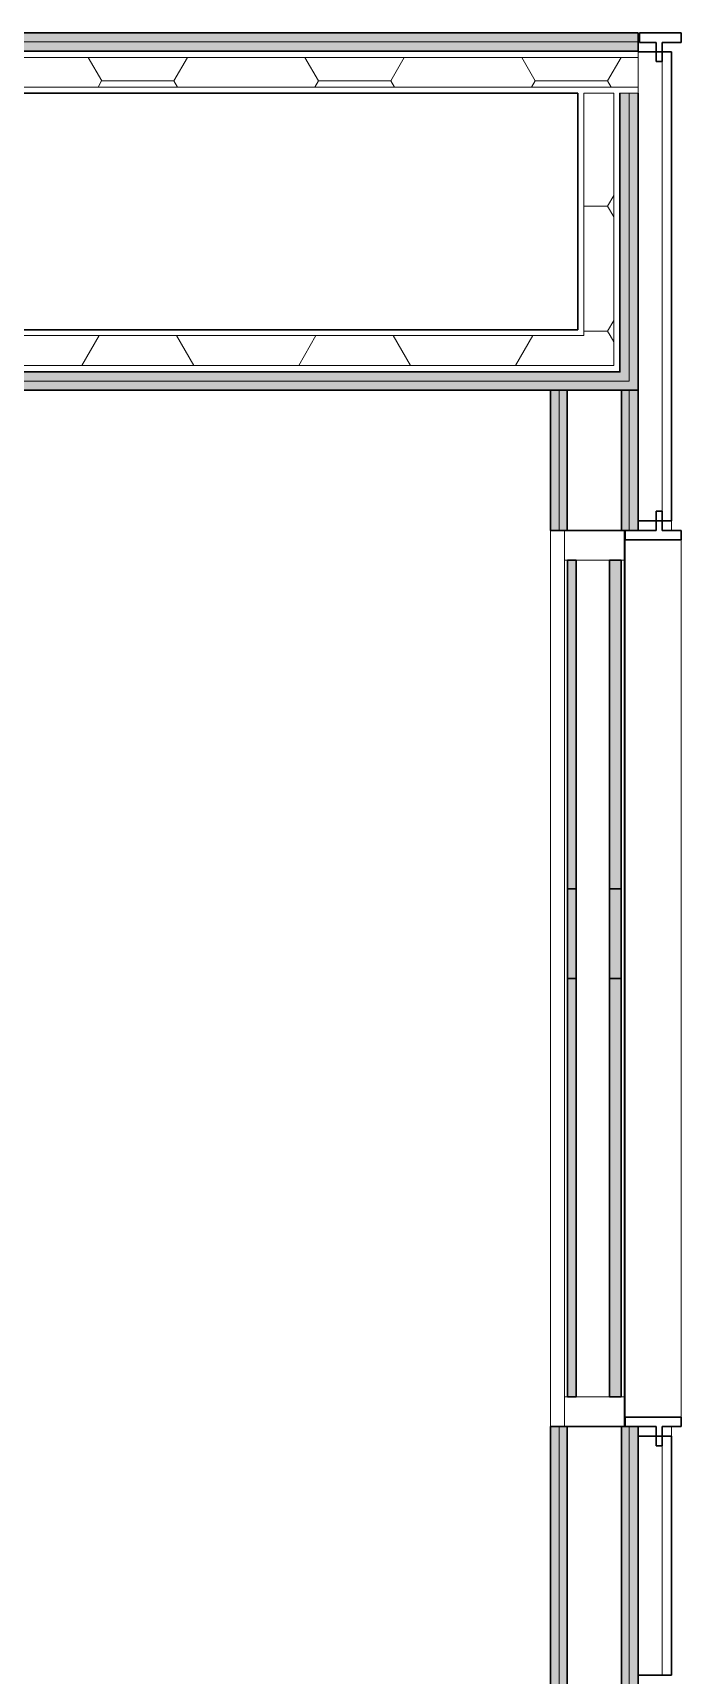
# Model space of a CAD drawing. Header units: millimetres. Extents: x 155920 to 295199, y -4084 to 97293.
# Drawn here: x 187076 to 188161, y 24159 to 26907 of the extents above; entities that cross this region are included whole.
import ezdxf

# ---------------------------------------------------------------- set-up
doc = ezdxf.new("R2010")
doc.units = ezdxf.units.MM
doc.header["$MEASUREMENT"] = 0
for name, color, linetype, lineweight in [('A-GLAZ-CURT', 7, 'CONTINUOUS', 9), ('A-GLAZ-CWMG', 7, 'CONTINUOUS', 9), ('A-WALL', 7, 'CONTINUOUS', 9), ('A-WALL-PATT', 7, 'CONTINUOUS', 25), ('I-WALL', 7, 'CONTINUOUS', 9)]:
    doc.layers.add(name, color=color, linetype=linetype, lineweight=lineweight)

msp = doc.modelspace()

# ---------------------------------------------------------------- hatches: boundary and pattern name
at = {"layer": 'A-GLAZ-CURT'}
h = msp.add_hatch(color=256, dxfattribs=at)
h.paths.add_polyline_path([(188060.7, 25474.5), (188060.7, 26024.5), (188041.2, 26024.5), (188041.2, 25474.5)], flags=0)
h.paths.add_polyline_path([(187985.2, 25474.5), (187985.2, 26024.5), (187970.7, 26024.5), (187970.7, 25474.5)], flags=0)
h = msp.add_hatch(color=256, dxfattribs=at)
h.paths.add_polyline_path([(187985.2, 25324.5), (187985.2, 25474.5), (187970.7, 25474.5), (187970.7, 25324.5)], flags=0)
h.paths.add_polyline_path([(188060.7, 25324.5), (188060.7, 25474.5), (188041.2, 25474.5), (188041.2, 25324.5)], flags=0)
h = msp.add_hatch(color=256, dxfattribs=at)
h.paths.add_polyline_path([(188060.7, 24624.5), (188060.7, 25324.5), (188041.2, 25324.5), (188041.2, 24624.5)], flags=0)
h.paths.add_polyline_path([(187985.2, 24624.5), (187985.2, 25324.5), (187970.7, 25324.5), (187970.7, 24624.5)], flags=0)
at = {"layer": 'A-WALL-PATT', "lineweight": 5}
for points in [[(186642.9, 26892.3), (188089.2, 26892.3), (188089.2, 26907.3), (185738.9, 26907.3), (185738.9, 26892.3), (186044.8, 26892.3)], [(186044.8, 26877.3), (188089.2, 26877.3), (188089.2, 26892.3), (185738.9, 26892.3), (185738.9, 26877.3), (185745.8, 26877.3)], [(188059.2, 26339.5), (188074.2, 26339.5), (188074.2, 26806.3), (188059.2, 26806.3), (188059.2, 26340.5)], [(188074.2, 26324.5), (188089.2, 26324.5), (188089.2, 26806.3), (188074.2, 26806.3), (188074.2, 26339.5)], [(188074.2, 26324.5), (188074.2, 26339.5), (175227.1, 26339.5), (175227.1, 26324.5), (187838.9, 26324.5)]]:
    msp.add_hatch(color=256, dxfattribs=at).paths.add_polyline_path(points, flags=0)
at = {"layer": 'A-WALL-PATT', "lineweight": 9}
msp.add_hatch(color=256, dxfattribs=at).paths.add_polyline_path([(188089.2, 26309.5), (188089.2, 26324.5), (175227.1, 26324.5), (175227.1, 26309.5), (187838.9, 26309.5)], flags=0)
h = msp.add_hatch(color=256, dxfattribs=at)
h.paths.add_polyline_path([(187942.2, 15716.6), (187957.2, 15716.6), (187957.2, 18069.5), (187942.2, 18069.5), (187942.2, 15819.5)], flags=0)
h.paths.add_polyline_path([(187957.2, 21069.5), (187957.2, 23583.8), (187942.2, 23583.8), (187942.2, 21069.5)], flags=0)
h.paths.add_polyline_path([(187957.2, 23653.8), (187957.2, 23961.2), (187942.2, 23961.2), (187942.2, 23653.8)], flags=0)
h.paths.add_polyline_path([(187942.2, 24031.2), (187957.2, 24031.2), (187957.2, 24574.5), (187942.2, 24574.5), (187942.2, 24192.1)], flags=0)
h.paths.add_polyline_path([(187957.2, 26074.5), (187957.2, 26309.5), (187942.2, 26309.5), (187942.2, 26074.5)], flags=0)
at = {"layer": 'A-WALL-PATT', "lineweight": 5}
h = msp.add_hatch(color=256, dxfattribs=at)
h.paths.add_polyline_path([(187957.2, 15716.6), (187969.7, 15716.6), (187969.7, 18069.5), (187957.2, 18069.5), (187957.2, 15819.5)], flags=0)
h.paths.add_polyline_path([(187957.2, 21069.5), (187969.7, 21069.5), (187969.7, 23583.8), (187957.2, 23583.8), (187957.2, 21548.2)], flags=0)
h.paths.add_polyline_path([(187957.2, 23653.8), (187969.7, 23653.8), (187969.7, 23961.2), (187957.2, 23961.2), (187957.2, 23751.5)], flags=0)
h.paths.add_polyline_path([(187969.7, 24031.2), (187969.7, 24574.5), (187957.2, 24574.5), (187957.2, 24031.2)], flags=0)
h.paths.add_polyline_path([(187957.2, 26074.5), (187969.7, 26074.5), (187969.7, 26309.5), (187957.2, 26309.5), (187957.2, 26175.1)], flags=0)
h = msp.add_hatch(color=256, dxfattribs=at)
h.paths.add_polyline_path([(188061.7, 15716.6), (188074.2, 15716.6), (188074.2, 18069.5), (188061.7, 18069.5), (188061.7, 15819.5)], flags=0)
h.paths.add_polyline_path([(188074.2, 21069.5), (188074.2, 24574.5), (188061.7, 24574.5), (188061.7, 21069.5)], flags=0)
h.paths.add_polyline_path([(188074.2, 26074.5), (188074.2, 26309.5), (188061.7, 26309.5), (188061.7, 26074.5)], flags=0)
h = msp.add_hatch(color=256, dxfattribs=at)
h.paths.add_polyline_path([(188074.2, 15716.6), (188089.2, 15716.6), (188089.2, 18069.5), (188074.2, 18069.5), (188074.2, 15819.5)], flags=0)
h.paths.add_polyline_path([(188089.2, 21069.5), (188089.2, 24574.5), (188074.2, 24574.5), (188074.2, 21069.5)], flags=0)
h.paths.add_polyline_path([(188089.2, 26074.5), (188089.2, 26309.5), (188074.2, 26309.5), (188074.2, 26074.5)], flags=0)

# ---------------------------------------------------------------- linework, layer by layer
at = {"layer": 'A-GLAZ-CURT', "lineweight": 30}
for p, q in [((187970.7, 26024.5), (187970.7, 25474.5)), ((187985.2, 26024.5), (187970.7, 26024.5)), ((187985.2, 25474.5), (187985.2, 26024.5)), ((188041.2, 26024.5), (188041.2, 25474.5)), ((188060.7, 26024.5), (188041.2, 26024.5)), ((188060.7, 25474.5), (188060.7, 26024.5)), ((187970.7, 25474.5), (187970.7, 25324.5)), ((187985.2, 25474.5), (187970.7, 25474.5)), ((187970.7, 25474.5), (187985.2, 25474.5)), ((187985.2, 25324.5), (187985.2, 25474.5)), ((188041.2, 25474.5), (188041.2, 25324.5)), ((188060.7, 25474.5), (188041.2, 25474.5)), ((188041.2, 25474.5), (188060.7, 25474.5)), ((188060.7, 25324.5), (188060.7, 25474.5)), ((187970.7, 25324.5), (187970.7, 24624.5)), ((187985.2, 25324.5), (187970.7, 25324.5)), ((187970.7, 25324.5), (187985.2, 25324.5)), ((187985.2, 24624.5), (187985.2, 25324.5)), ((188041.2, 25324.5), (188041.2, 24624.5)), ((188060.7, 25324.5), (188041.2, 25324.5)), ((188041.2, 25324.5), (188060.7, 25324.5)), ((188060.7, 24624.5), (188060.7, 25324.5)), ((187970.7, 24624.5), (187985.2, 24624.5)), ((188041.2, 24624.5), (188060.7, 24624.5))]:
    msp.add_line(p, q, dxfattribs=at)
at = {"layer": 'A-GLAZ-CWMG', "lineweight": 20, "extrusion": (0, 0, -1)}
for p, q in [((188065.7, 26074.5), (187965.7, 26074.5)), ((187965.7, 26074.5), (187965.7, 26024.5)), ((188065.7, 26024.5), (188065.7, 26074.5)), ((187965.7, 26024.5), (188065.7, 26024.5))]:
    msp.add_line(p, q, dxfattribs=at)
at = {"layer": 'A-GLAZ-CWMG'}
for p, q in [((187965.7, 26024.5), (187965.7, 25474.5)), ((188065.7, 26024.5), (188065.7, 25474.5)), ((187965.7, 25474.5), (187965.7, 25324.5)), ((188065.7, 25474.5), (188065.7, 25324.5)), ((187965.7, 25324.5), (187965.7, 24624.5)), ((188065.7, 25324.5), (188065.7, 24624.5))]:
    msp.add_line(p, q, dxfattribs=at)
at = {"layer": 'A-GLAZ-CWMG', "lineweight": 20}
for p, q in [((188065.7, 24624.5), (187965.7, 24624.5)), ((187965.7, 24624.5), (187965.7, 24574.5)), ((188065.7, 24574.5), (188065.7, 24624.5)), ((187965.7, 24574.5), (188065.7, 24574.5))]:
    msp.add_line(p, q, dxfattribs=at)
at = {"layer": 'A-WALL'}
for p, q in [((188089.2, 26892.3), (185738.9, 26892.3)), ((188089.2, 26877.3), (185738.9, 26877.3)), ((188089.2, 26876.3), (185738.9, 26876.3)), ((188089.2, 26866.3), (185738.9, 26866.3)), ((188089.2, 26866.3), (188089.2, 26875.3)), ((188089.2, 26816.3), (188089.2, 26866.3)), ((188129.2, 26090.5), (188129.2, 26875.3)), ((188089.2, 26816.3), (185738.9, 26816.3)), ((187998.2, 26410.5), (187998.2, 26806.3)), ((188048.2, 26806.3), (187998.2, 26806.3)), ((188048.2, 26410.5), (188048.2, 26806.3)), ((188059.2, 26806.3), (188058.2, 26806.3)), ((188058.2, 26410.5), (188058.2, 26806.3)), ((188074.2, 26806.3), (188059.2, 26806.3)), ((188059.2, 26410.5), (188059.2, 26806.3)), ((188089.2, 26806.3), (188074.2, 26806.3)), ((188074.2, 26410.5), (188074.2, 26806.3)), ((188089.2, 26806.3), (188089.2, 26816.3)), ((187998.2, 26400.5), (175226.1, 26400.5)), ((187998.2, 26410.5), (187998.2, 26400.5)), ((188048.2, 26410.5), (188048.2, 26400.5)), ((188048.2, 26400.5), (188048.2, 26350.5)), ((188058.2, 26410.5), (188058.2, 26350.5)), ((188059.2, 26410.5), (188059.2, 26340.5)), ((188074.2, 26410.5), (188074.2, 26339.5)), ((188048.2, 26350.5), (175227.1, 26350.5)), ((188058.2, 26340.5), (175227.1, 26340.5)), ((188059.2, 26339.5), (175227.1, 26339.5)), ((188058.2, 26350.5), (188058.2, 26340.5)), ((188059.2, 26340.5), (188059.2, 26339.5)), ((188074.2, 26339.5), (188074.2, 26324.5)), ((188074.2, 26324.5), (175227.1, 26324.5)), ((187957.2, 26074.5), (187957.2, 26309.5)), ((187969.7, 26074.5), (187969.7, 26309.5)), ((187970.7, 26074.5), (187970.7, 26309.5)), ((188060.7, 26074.5), (188060.7, 26309.5)), ((188061.7, 26074.5), (188061.7, 26309.5)), ((188074.2, 26074.5), (188074.2, 26309.5)), ((188067.7, 24590.5), (188067.7, 26058.5)), ((188161.2, 24590.5), (188161.2, 26058.5)), ((187957.2, 24031.2), (187957.2, 24574.5)), ((187969.7, 24031.2), (187969.7, 24574.5)), ((187970.7, 24031.2), (187970.7, 24574.5)), ((188060.7, 21069.5), (188060.7, 24574.5)), ((188061.7, 21069.5), (188061.7, 24574.5)), ((188074.2, 21069.5), (188074.2, 24574.5)), ((188129.2, 24158.5), (188129.2, 24558.5))]:
    msp.add_line(p, q, dxfattribs=at)
at = {"layer": 'A-WALL', "lineweight": 30}
for p, q in [((188161.2, 26907.3), (188091.2, 26907.3)), ((188091.2, 26907.3), (188091.2, 26891.3)), ((188091.2, 26891.3), (188119.2, 26891.3)), ((188119.2, 26891.3), (188119.2, 26859.3)), ((188129.2, 26891.3), (188161.2, 26891.3)), ((188129.2, 26859.3), (188129.2, 26891.3)), ((188161.2, 26891.3), (188161.2, 26907.3)), ((188119.2, 26859.3), (188129.2, 26859.3)), ((188129.2, 26106.5), (188119.2, 26106.5)), ((188119.2, 26106.5), (188119.2, 26074.5)), ((188129.2, 26074.5), (188129.2, 26106.5)), ((188119.2, 26074.5), (188067.7, 26074.5)), ((188067.7, 26074.5), (188067.7, 26058.5)), ((188161.2, 26074.5), (188129.2, 26074.5)), ((188161.2, 26058.5), (188161.2, 26074.5)), ((188067.7, 26058.5), (188161.2, 26058.5)), ((188161.2, 24590.5), (188067.7, 24590.5)), ((188067.7, 24590.5), (188067.7, 24574.5)), ((188067.7, 24574.5), (188119.2, 24574.5)), ((188119.2, 24574.5), (188119.2, 24542.5)), ((188129.2, 24574.5), (188161.2, 24574.5)), ((188129.2, 24542.5), (188129.2, 24574.5)), ((188161.2, 24574.5), (188161.2, 24590.5)), ((188119.2, 24542.5), (188129.2, 24542.5))]:
    msp.add_line(p, q, dxfattribs=at)
at = {"layer": 'A-WALL-PATT', "linetype": 'Continuous', "lineweight": 9}
for p, q in [((187191.1, 26826.9), (187168.4, 26866.3)), ((187312, 26826.9), (187334.8, 26866.3)), ((187554, 26826.9), (187531.3, 26866.3)), ((187674.9, 26826.9), (187697.7, 26866.3)), ((187916.9, 26826.9), (187894.2, 26866.3)), ((188037.8, 26826.9), (188060.6, 26866.3)), ((187185, 26816.3), (187191, 26826.9)), ((187191, 26826.9), (187312, 26826.9)), ((187191, 26826.9), (187191, 26826.9)), ((187191, 26826.9), (187191, 26826.9)), ((187318.2, 26816.3), (187312.1, 26826.9)), ((187547.9, 26816.3), (187553.9, 26826.9)), ((187553.9, 26826.9), (187674.9, 26826.9)), ((187553.9, 26826.9), (187553.9, 26826.9)), ((187553.9, 26826.9), (187553.9, 26826.9)), ((187681.1, 26816.3), (187675, 26826.9)), ((187910.8, 26816.3), (187916.8, 26826.9)), ((187916.8, 26826.9), (188037.8, 26826.9)), ((187916.8, 26826.9), (187916.8, 26826.9)), ((187916.8, 26826.9), (187916.8, 26826.9)), ((188044, 26816.3), (188037.9, 26826.9)), ((187998.2, 26617.4), (188037.8, 26617.4)), ((188037.8, 26617.3), (188048.2, 26635.3)), ((188048.2, 26599.6), (188037.9, 26617.4)), ((188037.8, 26407.8), (188048.2, 26425.8)), ((187158, 26350.5), (187186.8, 26400.5)), ((187345.2, 26350.5), (187316.3, 26400.5)), ((187520.9, 26350.5), (187549.7, 26400.5)), ((187708.1, 26350.5), (187679.2, 26400.5)), ((187883.8, 26350.5), (187912.6, 26400.5)), ((187998.2, 26407.9), (188037.8, 26407.9)), ((188042.1, 26400.5), (188037.9, 26407.9)), ((188048.2, 26390), (188042.1, 26400.5))]:
    msp.add_line(p, q, dxfattribs=at)
at = {"layer": 'I-WALL', "lineweight": 30}
for p, q in [((188089.2, 26907.3), (185738.9, 26907.3)), ((188089.2, 26875.3), (188089.2, 26907.3)), ((188145.2, 26875.3), (188089.2, 26875.3)), ((188145.2, 26090.5), (188145.2, 26875.3)), ((185738.9, 26806.3), (187988.2, 26806.3)), ((187988.2, 26806.3), (187988.2, 26410.5)), ((188089.2, 26410.5), (188089.2, 26806.3)), ((188089.2, 26806.3), (188089.2, 26090.5)), ((187988.2, 26410.5), (175226.1, 26410.5)), ((188089.2, 26324.5), (188089.2, 26410.5)), ((175227.1, 26309.5), (188089.2, 26309.5)), ((187942.2, 26309.5), (187942.2, 26074.5)), ((188089.2, 26309.5), (187942.2, 26309.5)), ((188089.2, 26309.5), (188089.2, 26324.5)), ((188089.2, 26074.5), (188089.2, 26309.5)), ((188089.2, 26090.5), (188145.2, 26090.5)), ((187942.2, 26074.5), (188089.2, 26074.5)), ((187942.2, 24574.5), (187942.2, 24031.2)), ((188089.2, 24574.5), (187942.2, 24574.5)), ((188089.2, 21069.5), (188089.2, 24574.5)), ((188089.2, 24558.5), (188089.2, 24158.5)), ((188145.2, 24558.5), (188089.2, 24558.5)), ((188145.2, 24158.5), (188145.2, 24558.5)), ((188089.2, 24158.5), (188145.2, 24158.5))]:
    msp.add_line(p, q, dxfattribs=at)
at = {"layer": 'I-WALL'}
for p, q in [((188145.2, 26090.5), (188145.2, 26074.5)), ((187942.2, 24574.5), (187942.2, 26074.5)), ((188145.2, 24574.5), (188145.2, 24558.5))]:
    msp.add_line(p, q, dxfattribs=at)

doc.saveas('drawing.dxf')
